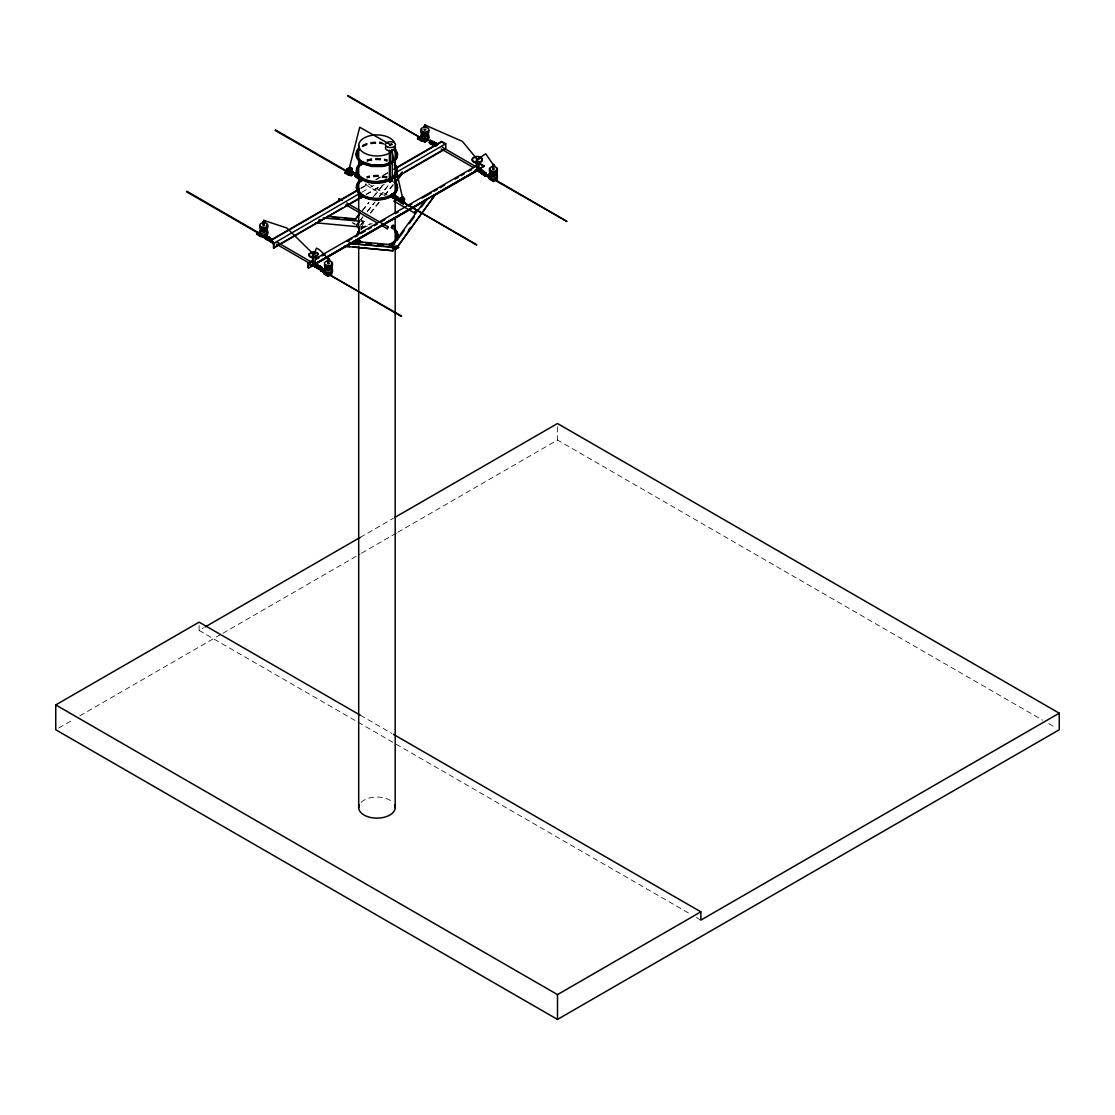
<?xml version="1.0" encoding="UTF-8"?>
<svg xmlns="http://www.w3.org/2000/svg" width="1115" height="1115" viewBox="0 0 1115 1115"><rect width="100%" height="100%" fill="white"/><g stroke="black" fill="none" stroke-linecap="round" stroke-linejoin="round"><path stroke-width="0.75" stroke-dasharray="5 3.75" d="M362.389 146.79L362.027 146.33M365.567 183.877L365.678 184.811L383.407 195.041M361.358 220.003L364.075 221.578C358.5 230.094 362.96 227.808 363.434 221.885L360.995 220.477M366.807 183.989L365.678 184.811M362.25 210.456L368.758 202.359M373.107 196.951L383.964 183.445M362.459 210.763L368.981 202.665M374.403 195.906L384.187 183.738M360.689 219.641L362.849 216.937M367.197 211.529L374.807 202.066M379.142 196.658L388.926 184.505M360.898 219.571L363.072 216.881M367.42 211.474L375.016 202.01M379.365 196.602L389.135 184.449M360.452 225.091L365.873 218.331M370.222 212.923L378.905 202.122M384.341 195.362L393.024 184.56M360.87 225.342L366.305 218.582M370.654 213.174L379.337 202.373M384.773 195.613L393.456 184.797M360.647 228.087L370.473 223.697M361.204 228.31L367.49 224.854M360.647 229.244L367.156 225.676M361.204 229.467L363.337 227.864M393.47 224.394L391.351 225.969L391.407 227.655L387.337 225.857M394.543 230.373L391.295 227.948L391.295 226.777L394.013 224.631M391.351 227.126L393.47 225.551M391.407 227.655L394.013 225.787M362.5 227L363.183 227.544L362.264 227.655M360.884 188.073L368.368 183.752M375.853 179.431L387.811 172.532M360.884 188.574L368.368 184.254M375.853 179.933L387.811 173.02M361.985 192.156L373.943 185.243M366.041 194.289L380.996 185.647M366.473 194.54L384.424 184.17M391.295 227.948L391.783 226.498L394.515 225.3M199.111 625.459L199.111 630.435L203.627 627.815M360.229 537.402L393.358 518.28M58.761 728.011L73.827 719.314M79.862 715.83L221.495 634.059M223 633.195L360.117 554.03M361.622 553.152L396.271 533.151M397.79 532.273L557.5 440.063L1042.678 720.179M364.716 227.251L367.49 226.011M392.87 226.233L393.177 225.648M369.093 224.463L372.298 223.669M360.675 221.272L364.075 221.578M387.198 176.602L376.94 175.041L371.63 175.445A20.767 11.986 0 0 0 366.668 176.644M386.849 176.937L376.94 175.431L371.797 175.835A20.084 11.596 0 0 0 367.002 176.992M387.198 177.759L376.94 176.198L371.63 176.616A20.767 11.986 0 0 0 366.668 177.801M386.849 178.093L376.94 176.588L371.797 176.992A20.084 11.596 0 0 0 367.002 178.149M368.173 183.905L387.379 195M352.465 222.624L355.197 224.199M352.688 222.93L355.114 224.338M1048.699 723.663L1056.24 728.011M360.326 715.231L391.978 733.503M199.111 630.435L690.31 914.021M696.331 917.506L700.861 920.112M395.142 229.021L392.201 226.819L392.201 227.99L395.142 230.178M391.295 226.777L393.456 228.408M557.5 426.822L557.5 440.063M391.895 226.206L391.895 227.362M361.135 802.326A18.244 10.537 0 0 1 392.745 802.326M362.277 146.525A20.614 11.903 0 0 1 387.156 144.629M362.751 146.804A19.931 11.512 0 0 1 386.821 144.978M362.277 145.354A20.614 11.903 0 0 1 382.194 142.274M362.751 145.647A19.931 11.512 0 0 1 382.013 142.664M366.821 161.034A20.697 11.958 0 0 1 387.463 161.006M367.17 161.382A19.986 11.54 0 0 1 387.114 161.368M366.821 159.877A20.697 11.958 0 0 1 387.463 159.849M367.17 160.225A19.986 11.54 0 0 1 387.114 160.212"/><path stroke-width="1.5" d="M476.83 171.166C477.541 169.675 475.91 170.957 477.206 170.442L433.791 195.404M476.412 170.107L478.46 170.497L479.38 168.936L478.572 170.651L479.408 172.003L481.917 170.414M268.701 239.809L267.168 239.098L268.645 236.924L268.158 240.241L270.095 240.924L270.387 237.969L269.063 240.798L271.433 240.087M310.737 264.812L310.374 264.13L310.541 265.272M312.019 264.241L312.033 266.025L310.625 265.133M311.336 265.816L311.071 264.785L311.754 265.788M310.96 264.799C313.44 266.68 309.747 265.231 310.5 264.227M315.656 263.628C311.029 269.189 320.005 264.896 314.193 263.697M430.251 143.654L429.233 142.023L430.418 140.379L429.47 143.11L430.32 140.253M437.47 144.49L437.401 143.528L436.369 145.521M270.792 241.955L273.231 242.568M394.71 180.937A20.614 11.903 0 0 1 391.435 195.306C391.267 197.648 391.518 196.296 393.149 194.498C394.292 198.986 389.693 194.303 394.18 194.986M394.041 197.062C392.048 199.655 389.665 193.689 392.619 194.094M391.365 196.031L391.881 193.982M392.564 197.285L393.093 194.777L392.996 197.271M392.41 193.968L393.776 195.181L392.41 197.299C391.086 198.136 395.045 192.254 395.212 196.797M394.111 181.132A19.931 11.512 0 0 1 388.982 196.017A19.931 11.512 0 0 1 362.751 195.027L360.173 196.881L360.173 198.038L362.821 195.543L366.542 197.188A20.614 11.903 0 0 0 391.435 195.306L391.881 194.261L392.661 195.432M392.41 197.62C395.769 197.899 393.135 192.742 392.703 196.993M392.717 197.62C394.919 199.78 393.762 196.351 393.846 195.139M394.71 195.404C390.027 199.46 399.421 197.968 394.153 195M395.477 199.362C392.731 196.756 393.693 199.627 395.644 197.522C396.55 194.595 392.578 196.602 394.487 198.651M393.971 198.512L396.382 198.414M395.532 199.111C398.808 193.94 393.274 197.411 394.738 198.972M395.407 196.031C393.33 200.979 400.578 198.149 395.7 196.519C394.417 202.289 397.024 193.341 396.606 198.066M395.853 199.264C397.581 200.895 399.226 197.411 397.121 197.034C394.208 198.052 397.344 200.881 397.4 197.021M397.442 197.648C394.543 200.923 397.818 199.125 396.968 196.937M397.665 200.059L396.675 199.39M314.723 266.081C314.012 258.917 319.127 269.189 310.681 264.924M268.06 236.617L266.304 238.694M268.827 237.007C261.802 243.851 274.276 235.697 270.861 241.913M479.004 170.762L479.84 169.201M479.785 171.334L480.983 169.828M400.954 199.39A1.519 0.878 0 0 0 400.41 199.822L400.745 202.094M400.787 201.313L400.843 202.066M401.985 201.258L401.149 200.379L404.578 199.474L403.769 197.508L400.104 197.885L400.229 199.237L401.999 200.296M315.935 263.837C314.082 262.624 315.35 265.328 315.266 263.154M314.026 264.603C315.684 261.621 313.106 268.185 316.813 267.056M355.727 175.808L356.103 174.358L357.427 174.107M356.507 176.379L357.218 173.954M357.288 176.951L358.459 175.348M310.528 266.234L310.305 264.422M314.151 264.645L314.235 263.042M315.071 263.349L315.043 262.234M401.024 200.547L400.243 202.122L403.254 204.017L405.261 202.846L403.254 203.543L398.236 200.658L400.243 199.028L400.355 200.031M392.759 194.958L392.605 194.108M393.567 195.055L392.494 197.034M395.003 196.77C396.41 195.041 391.881 200.505 392.703 195.627A20.614 11.903 0 0 0 395.532 183.013M479.938 172.393L479.492 170.414L481.136 169.494M479.757 172.114L479.798 170.191L480.913 169.675M481.764 173.717C479.185 171.222 484.37 169.062 481.722 172.95C482.502 176.546 486.419 171.808 483.283 171.069M482.865 170.776C478.906 170.86 483.311 176.477 483.757 171.543M481.931 173.104L483.269 171.194M482.711 173.675C483.297 169.633 485.75 174.344 482.335 174.135M482.823 174.372L484.063 171.975L481.917 173.383M484.286 174.832C484.481 170.093 488.049 175.808 483.91 175.292M478.809 170.107L479.06 171.083M479.659 170.149L476.495 170.985M318.137 265.356C316.479 270.332 321.97 264.659 318.779 268.52M319.503 269.091L318.876 267.544L319.921 266.248L320.256 269.858L322.207 267.461L320.507 268.269M358.988 193.885L273.3 243.641L273.496 242.666L273.719 248.074L273.551 242.68L273.719 244.687M278.485 242.722L278.499 242.638M357.399 175.25C357.065 179.208 353.901 174.957 356.911 174.205M356.688 177.438L356.243 175.473L357.999 174.525M356.493 177.174L356.911 174.093M358.542 175.069L356.744 177.466M432.021 144.532L431.268 142.497L432.69 141.382L431.031 144.072L430.557 140.713L429.4 142.344L430.32 143.375L431.073 142.65L431.352 141.103L429.735 142.79L430.474 140.643M437.54 144.239L436.69 143.724L436.188 145.619M315.127 266.861C319.81 258.248 312.353 273.119 315.211 263.53M319.28 265.774L317.831 268.269M320.827 266.903C321.315 269.928 321.413 272.046 319.601 268.032C322.639 263.99 319.894 272.436 317.468 267.907M320.646 268.38L321.97 267.321L320.521 269.816M430.292 140.588L429.679 142.525M431.575 140.825L429.944 142.65M430.209 140.476L429.679 143.264M430.864 143.682C432.843 141.075 434.836 143.013 431.7 144.03C431.561 139.333 431.324 142.19 429.568 143.375M431.965 144.434L433.191 141.884L432.815 144.852M431.561 144.281L432.927 144.016L433.568 141.744L432.954 144.602L435.129 142.525L435.366 144.239M429.986 143.528C435.686 136.978 429.08 149.577 434.683 142.288C432.258 151.556 434.265 135.64 434.223 145.466M436.55 143.096L435.7 145.508M437.442 143.821L436.634 145.647M476.676 170.316L475.52 170.219M477.206 170.957L475.534 170.135L476.342 170.693M394.097 195.404L393.47 197.034L392.313 197.202M317.51 266.095C317.44 261.258 314.305 270.443 318.207 266.973M186.804 191.236L258.443 232.589M356.298 176.783C353.288 175.111 356.675 171.32 355.128 175.849M356.521 176.031C357.762 171.947 355.211 176.379 355.183 176.323M355.086 175.919L359.462 178.107M355.894 174.205C358.793 171.961 352.535 177.132 357.413 176.741M357.344 177.271L358.333 174.916M357.204 175.668L358.013 175.222M358.974 177.87C357.943 177.048 357.943 174.191 358.25 178.581M357.413 177.62L358.333 178.219L357.26 177.856M358.96 176.379C360.479 173.842 356.089 177.898 358.626 177.856M391.909 195.794L391.797 196.825L393.776 197.369M394.194 248.074L394.529 248.812L395.393 248.171M476.69 244.687L404.397 202.944L476.509 245.049M401.344 316.479L329.719 274.889L401.707 316.089M433.512 195.724L433.15 196.644M488.412 174.944L488.161 175.376M271.53 238.68C268.046 239.572 270.694 243.265 272.255 239.46M271.67 241.328L271.767 242.471L273.203 242.596M271.907 241.467L272.325 242.54M436.453 145.312L437.164 143.654M318.207 265.872L317.245 264.826M359.392 188.937L269.635 240.756L273.663 243.572L273.746 242.471M395.24 197.926L395.783 196.24M480.244 168.992L479.924 168.741M271.516 241.119L269.955 241.356L270.387 237.969M272.659 241.816L270.29 241.272M271.726 241.509L272.116 242.429M350.654 170.037C355.587 171.403 344.981 175.557 347.197 171.027M477.164 170.344L475.687 170.107M358.5 176.254L359.462 176.546M480.049 169.145L479.464 171.111L480.203 169.257M481.192 169.675L479.771 171.905M483.882 174.818L484.231 171.766M484.119 175.069C487.408 178.4 482.349 172.727 484.844 172.337C479.854 176.295 484.941 168.616 482.14 173.619M485.304 173.271C485.15 170.567 481.889 174.024 483.868 175.264M273.328 243.418L273.719 242.861M267.614 239.641C270.847 234.331 260.659 242.248 267.168 236.059M271.698 242.011C270.666 238.345 271.279 240.101 268.046 239.655C268.562 236.45 265.022 235.767 267.098 239.46M269.245 240.519C272.241 234.303 266.137 244.255 272.199 239.084M271.391 239.6L271.112 238.763M311.656 265.983L311.42 265.677M310.848 265.384L311.559 264.952M484.509 174.428L484.844 172.546M437.651 144.406L437.317 143.835M397.4 239.335L398.041 236.213L397.275 233.091L394.543 229.216M481.708 170.037L480.732 172.518M483.325 172.393L482.976 173.954M320.075 266.137L320.103 269.189M359.657 177.508L359.601 179.459L357.845 178.163M356.661 234.861L359.546 228.91M356.661 236.018L359.546 230.066M357.344 234.847L358.082 231.878M349.539 167.194L359.741 127.235L390.459 144.643M392.87 195.446L392.94 194.442L391.923 195.32M396.661 197.202L395.616 198.832M359.56 177.898C359.713 180.519 357.971 177.397 359.518 176.63M318.319 266.123L320.172 266.527L319.657 268.158M391.546 178.567C394.752 176.128 372.159 187.222 363.002 178.874L360.354 181.369L360.354 180.212L362.946 178.358C373.33 184.337 397.665 182.776 396.229 167.069M480.091 168.727L480.049 169.313M268.492 237.969L267.948 237.495M268.743 238.122L268.729 237.021M271.516 239.516C269.091 243.906 268.478 236.241 270.485 239.042M313.942 264.98L314.639 263.767M392.452 195.306L392.104 194.205M394.292 198.372C391.504 197.118 396.02 194.052 394.654 196.951M270.722 239.195L270.638 238.122M403.811 199.083A2.662 1.533 0 0 1 404.118 199.362L404.271 200.254A1.519 0.878 0 0 1 403.296 200.812L401.762 200.728A2.662 1.533 0 0 1 400.564 200.031L400.41 199.153A1.519 0.878 0 0 1 400.954 198.707M273.3 243.641L272.882 242.29M273.426 243.474L273.886 242.819M480.021 168.644L480.44 169.09M479.157 171.808L478.92 169.996L480.621 168.518M436.536 144.309L436.118 142.985L435.045 144.462M482.042 171.32C482.377 167.32 478.098 173.466 481.359 172.281M315.433 263.53L314.653 263.962L315.531 264.339M314.026 254.513L316.381 248.185C320.716 248.882 328.939 260.896 328.744 258.75M347.072 169.536L347.197 170.902L349.566 170.985M350.096 167.584C347.838 168.686 349.887 167.696 349.803 167.961M350.096 170.093L348.772 170.442L350.026 169.633M275.391 129.898L347.629 171.515L349.859 171.403A4.265 2.467 0 0 0 351.392 170.511L352.089 168.909L350.654 168.086M481.624 171.153L481.401 170.149L479.561 171.668M270.304 238.289L269.259 240.589M398.836 247.335L350.709 243.614L398.613 247.892L396.104 245.76M349.817 246.708L344.688 246.248L393.024 250.777L393.985 248.283M436.369 144.323L435.909 143.082L435.519 145.661M309.19 254.513L308.897 255.196C311.029 258.067 316.618 257.007 318.026 253.886M317.092 265.914C320.995 264.882 317.315 271.6 316.353 264.311M357.344 174.985L356.73 175.752M483.185 171.445L482.196 173.383M394.264 196.714L394.431 195.557M349.134 171.097L350.18 171.696L350.668 170.623M273.523 242.945L272.896 243.377M436.09 144.56L436.397 143.068M359.532 177.369L359.588 179.571M435.951 144.504L435.881 143.347L435.435 145.382M312.618 260.394L308.13 262.973L308.13 267.948L308.562 263.725L312.214 265.83L311.949 264.952M315.127 263.934L314.514 266.081L315.029 265.607M270.29 239.084L268.492 240.157M316.409 265.928L317.19 264.966M319.991 268.004C322.068 265.119 319.043 270.624 321.664 270.471M316.27 265.83L316.758 264.687L316.813 267.53M356.995 175.431L357.344 174.163M392.703 195.627L393.442 194.888L393.191 197.759M318.416 266.527C316.716 271.67 317.524 260.603 317.371 268.102M339.308 200.17L339.141 198.749L338.444 200.547M429.763 143.5L431.435 140.797M430.975 143.974C433.526 139.25 431.268 143.849 431.756 144.406M432.927 144.016C434.585 138.539 430.195 143.5 434.014 145.438M480.398 169.09L479.492 171.348L480.412 169.41M479.199 171.849L480.844 171.417L481.095 169.466M482.474 172.156L481.053 173.076L482.642 172.24M482.516 171.236L481.234 171.654L481.903 173.689L483.52 171.975L481.75 171.236L481.889 173.466M482.92 174.191L484.927 172.616M484.286 174.623L485.415 174.721L485.805 172.909M311.266 265.175L312.256 265.175M484.495 175.348C488.147 172.532 482.279 173.006 485.276 175.835M315.28 265.746C314.458 265.649 318.137 263.474 315.197 266.443M318.026 268.478L321.204 266.792L320.995 269.705M320.646 268.84C324.2 266.82 317.245 271.029 321.064 267.043M392.215 245.467L425.888 199.501M396.968 240.408L404.118 230.666M409.219 223.697L414.32 216.742M421.456 206.986L425.54 201.411M408.341 230.317L410.376 227.53M395.532 249.481L435.073 194.902L395.532 249.481L391.198 246.861M354.807 175.71C356.075 172.532 354.305 173.41 354.946 176.045M359.281 179.32C359.197 176.337 358.333 174.874 358.445 177.926M359.002 176.491C359.769 174.874 357.037 180.156 359.741 178.442M359.49 176.393L358.64 178.163L359.406 179.055M347.476 170.024L347.058 171.752L347.462 171.097M271.962 240.241L272.687 239.6M354.64 219.92L360.075 213.16M357.023 217.523L359.197 214.819M359.811 220.923L356.549 224.979L358.277 227.794M395.198 181.856L402.18 173.383L402.18 171.947L401.121 173.062L401.818 173.703M395.63 182.107L402.153 173.996M360.842 196.282L361.107 197.007L360.772 196.059M394.18 198.637L395.992 197.244L395.281 195.724M397.999 197.662C396.675 200.282 397.595 200.101 398.18 197.467C394.696 195.919 398.194 202.373 396.829 200.143M397.679 199.613L397.832 197.202L396.299 199.864L397.679 199.613L396.048 199.697M401.985 197.285C402.348 197.118 402.487 197.146 402.78 197.341M404.578 198.804L401.985 199.906M356.619 175.626L357.804 174.4M316.075 266.095L314.611 266.192M317.622 266.987C316.172 267.753 316.326 260.743 315.183 266.624M317.859 267.126L316.939 267.753M394.975 196.31L394.473 197.829L395.337 198.261M349.385 243.641L349.204 245.258L350.194 243.558M394.153 195.613L393.483 197.453M395.212 195.906L394.264 197.899M396.438 196.756L396.048 199.543M264.534 220.84C258.931 224.714 269.133 221.286 263.098 221.676L263.098 222.498L264.534 222.498M263.098 228.045L264.074 229.021L264.534 228.045M263.098 231.363L264.074 232.338L264.534 231.363M347.462 171.752C344.716 175.125 353.734 173.703 351.671 170.93M425.609 125.368C420.007 129.242 430.209 125.814 424.174 126.19L424.174 127.026L425.609 127.026M424.174 129.256C422.961 130.971 427.561 129.953 425.15 129.103M425.86 133.131L423.909 133.131M424.174 135.877C422.961 137.591 427.561 136.574 425.15 135.723M329.218 259.028C323.615 262.903 333.817 259.474 327.782 259.865L327.782 260.687L329.218 260.687M494.14 164.741C488.537 168.616 498.739 165.173 492.705 165.564L492.705 166.386L494.14 166.386M267.712 237.356L269.314 237.634M430.683 142.985L429.972 143.236M430.947 143.11L430.209 143.445L431.129 143.807M431.324 141.187C427.951 148.365 437.122 136.81 430.404 143.584M431.937 143.556L430.752 143.96M433.93 144.462L433.01 144.978M315.935 266.123L314.89 266.722M317.956 267.293C315.921 269.579 313.998 264.269 316.59 264.45M318.625 267.67L317.58 268.269M318.862 267.809L317.329 268.158M319.517 268.185L318.472 268.785M321.301 269.231L320.256 269.816M321.552 269.356L320.758 269.955M480.049 170.846L479.255 170.957M480.621 171.264L479.478 171.919M480.844 171.417L479.687 172.072M482.405 172.574L480.76 172.992M482.99 172.992L482.307 174.107M483.199 173.146L482.042 173.801M483.771 173.564L482.614 174.219M483.422 174.219L483.98 173.717M485.346 174.707L484.189 175.376L483.339 174.484M485.555 174.86L484.119 175.445M268.227 238.596C265.384 241.411 267.098 234.847 267.6 237.411C266.513 239.697 264.269 237.704 265.928 236.046C264.994 236.91 267.948 234.54 265.454 238.554M272.729 241.384L271.043 242.067M484.9 173.536L485.722 173.187M268.116 238.512L266.248 238.54L267.753 236.673M269.259 239.223L267.921 240.087M485.847 172.95L484.189 174.553L483.046 174.316M319.28 266.011C315.712 266.346 319.838 269.746 319.029 265.872M319.447 268.394L318.569 268.52M351.81 169.689C345.093 172.992 352.633 171.766 348.772 171.097M391.909 196.142L391.435 196.463A20.614 11.903 0 0 1 366.542 198.358L362.821 196.7L360.73 198.275M394.25 197.494L392.926 197.899M392.996 196.923L391.909 197.23M395.031 199.028L396.118 198.721M400.494 201.258C399.142 203.418 406.097 203.822 404.174 201.202M320.312 266.276L318.806 267.112L319.489 268.603M480.732 172.964L481.15 172.128M484.495 174.567L482.683 174.261M314.277 261.76L314.277 261.537A2.969 1.714 -60 0 0 313.775 261.83L313.775 262.053A2.969 1.714 -60 0 0 314.277 261.76M394.738 147.849L397.567 153.828L396.884 156.922A20.474 11.819 0 0 1 382.306 165.341L371.574 165.313L362.821 162.442L362.821 163.598L360.73 165.173L360.187 163.766L362.751 161.912L371.755 164.922L382.111 164.95A19.791 11.429 0 0 0 396.215 156.825L396.16 150.832L394.139 148.044M360.73 165.173L360.73 164.017L362.821 162.442M360.187 164.936L362.751 163.069L366.919 164.922L375.211 166.358M360.173 198.038L362.751 196.184A19.931 11.512 0 0 0 388.982 197.174A19.931 11.512 0 0 0 394.111 182.289M360.354 181.369L362.946 179.515L371.713 182.386L381.915 182.289M360.884 181.606L363.002 180.031L363.002 178.874M391.295 178.372C396.606 175.919 399.797 168.616 394.919 164.142M267.893 236.715L267.196 238.331L265.565 238.387M265.398 238.61L266.36 239.112M272.436 239.237L271.279 239.098L272.004 239.321M271.739 239.098C272.59 238.234 267.753 242.108 271.405 241.481M271.433 242.053L270.973 241.732M478.628 169.982L477.819 170.065M390.403 244.715L391.281 244.784M309.761 253.844L311.615 252.771M392.006 196.951L392.787 196.797M393.567 197.244L392.982 197.634L394.306 195.529M394.348 197.703L393.47 198.136M395.909 198.595L394.863 198.693M396.689 199.041L396.104 199.432L397.47 199.501M356.661 174.776L357.357 174.511M268.158 239.028L266.29 239.167M356.354 175.835L355.783 176.351L357.065 176.714M268.088 238.889L267.196 239.223M272.59 241.676L271.753 241.816M348.884 168.072L349.999 167.111M351.56 174.511L348.521 174.985L345.051 173.062L347.713 170.693M345.051 173.062L347.713 171.529M263.739 221.3L263.739 220.394L286.876 228.004L313.454 254.178M263.098 222.498L264.534 221.676M353.636 172.686L351.253 174.888L348.061 173.146L348.061 174.79M355.058 172.574L351.072 175.71L355.058 173.41L351.587 170.651M417.651 137.981L421.247 135.918L417.651 138.804L417.651 137.981L424.829 142.121L428.411 140.058L428.411 139.222L424.829 141.298L421.247 139.222A2.537 1.463 0 0 1 420.843 137.452M263.809 236.324A2.537 1.463 0 0 1 260.227 236.324L256.645 234.248L260.227 231.363L260.227 232.185A4.056 2.341 0 0 0 263.809 235.767A4.056 2.341 0 0 0 267.321 232.254M256.645 234.248L259.028 232.868M258.109 234.262L260.255 232.199M256.645 233.425L263.809 237.565L267.391 235.488L267.391 234.666L263.809 236.742L258.109 233.439M393.804 169.076L441.665 141.438L445.749 143.793L445.749 148.755L394.891 178.121M269.635 241.258L359.392 189.438M395.295 168.7L441.665 141.926L445.317 144.044M394.891 173.16L445.749 143.793M273.3 247.837L342.11 208.101M345.093 206.373L358.556 198.609M395.964 177.006L401.944 173.564M404.94 171.835L442.334 150.246M273.719 248.074L358.988 198.846M389.386 150.232L389.386 181.675L390.111 182.093L392.257 180.853L392.257 149.396M398.236 200.658L400.355 199.557M312.953 255.126L315.113 253.886L312.381 254.805L312.953 255.865M476.872 160.379L479.018 159.124L476.147 159.961L476.872 161.173M315.615 258.666L480.161 163.654L484.245 166.024L312.214 265.83M308.562 263.725L311.559 261.997M316.047 259.405L319.029 257.676M322.026 255.948L325.009 254.22M347.448 241.272L351.936 238.68M354.932 236.951L357.929 235.223M360.912 233.495L365.399 230.903M368.396 229.174L371.393 227.446M374.375 225.718L377.372 223.99M381.86 221.411L384.856 219.683M395.323 213.634L398.32 211.906M408.787 205.857L411.783 204.129M422.25 198.08L431.226 192.909M434.223 191.181L437.205 189.452M440.202 187.724L444.69 185.132M455.157 179.083L458.154 177.355M461.136 175.626L464.133 173.898M468.621 171.306L471.617 169.592M312.381 256.994L312.953 263.154L315.113 261.9L315.113 256.074M476.147 162.344L476.872 169.118L479.018 167.877L479.018 161.522M475.171 170.916L476.83 170.079M484.245 166.024L312.214 265.342L312.214 266.151M314.109 264.492L347.03 245.495M354.5 241.174L381.428 225.62M385.915 223.028L408.355 210.08M411.351 208.352L426.306 199.71M308.562 268.199L350.445 244.004M353.441 242.29L426.738 199.961M432.718 196.505L479.088 169.731M493.276 164.323L493.569 165.424L493.666 164.463M327.782 260.687L329.218 259.865M492.705 166.386L494.14 165.564M324.158 272.534A2.537 1.463 0 0 0 324.563 274.304L328.144 276.367L331.726 274.304L331.726 273.482L328.144 275.544L320.967 270.583L324.563 268.506L322.43 270.597L325.273 273.063M489.178 177.968A2.537 1.463 0 0 0 489.833 179.39L493.415 181.452L496.997 179.39L496.997 178.553L493.415 180.63L486.252 175.668L489.833 173.592L487.715 175.682L490.558 177.313M320.967 271.405L323.364 270.025M320.967 270.583L328.117 274.708L330.263 273.468M394.863 517.402L557.5 423.519L1059.25 713.196L1059.25 729.754L557.5 1019.431L55.75 729.754L55.75 704.917L199.111 622.156L360.326 715.231M205.132 626.951L360.229 537.402M55.75 704.917L557.5 994.608L700.861 911.833L700.861 920.112L1059.25 713.196M395.616 196.156L394.334 197.048L394.752 198.651M396.884 196.979L396.034 198.735M397.484 196.923L395.825 197.439L396.257 199.808M395.254 198.777L396.341 199.028L397.219 197.202M435.449 142.915L434.808 145.312M394.055 197.926L393.191 198.066M483.799 171.822L483.088 174.233M424.174 126.19L425.86 125.633M425.86 126.455L424.522 127.138L424.522 126.316M264.06 220.575L263.962 221.523L263.739 220.394M263.098 221.676L264.799 221.105M264.799 221.941L263.447 222.61L263.447 221.787M492.705 165.564L494.405 164.992M494.405 165.828L493.053 166.511L493.053 165.675M327.782 259.865L329.483 259.293M329.483 260.116L328.131 260.798L328.131 259.976M401.985 196.951L402.863 196.686M435.561 142.65L434.641 145.521M480.258 172.504L481.039 172.267L479.98 172.421M388.076 180.491C394.306 178.902 400.034 170.902 394.334 165.494M359.128 196.198L359.546 197.676L359.128 196.198L361.859 194.986L361.859 196.142M359.546 196.519L362.277 195.306L362.277 196.463M359.128 163.083L361.859 161.884L361.859 163.041L359.128 164.253L359.128 163.083L359.546 164.56L362.277 163.347L362.277 162.191L359.546 163.403M359.309 179.543L362.459 178.637L362.459 179.794L359.727 181.006L359.309 179.543L362.041 178.33L362.041 179.487M491.116 175.362L491.367 176.435L492.509 175.571M483.701 174.776L484.551 174.135L483.408 174.79L481.68 173.313M319.671 269.036C318.514 269.328 320.256 263.879 318.709 268.924M321.914 270.109L320.883 269.816M348.019 95.569L419.798 137.312L347.81 96.113M347.197 171.32L347.629 172.156L349.859 172.044A4.265 2.467 0 0 0 351.392 171.166L351.769 170.135M495.227 179.738L566.991 221.481L495.018 180.282M322.695 270.401L323.043 269.509L322.542 270.387M401.024 199.864L400.564 200.714A2.662 1.533 0 0 0 401.762 201.397L403.296 201.494A1.519 0.878 0 0 0 404.271 200.923L404.118 200.045M347.992 168.783L349.302 168.254M433.024 144.602L433.916 142.176L433.958 145.34M356.298 176.156L354.932 176.156M268.45 239.474L267.586 239.6M329.218 267.056L327.782 267.056M483.617 174.944L484.9 176.017M383.504 181.898L386.696 181.104M397.33 197.411L398.111 197.606M262.527 235.795L261.509 235.795M315.782 267.238L316.019 267.377M316.674 267.753L317.719 267.154L316.576 267.391M392.368 194.052L391.003 195.125L391.574 197.118M318.249 265.44L317.44 267.53M478.948 169.396L477.694 169.424M402.696 202.373L401.498 202.386M394.306 198.303L395.658 196.31M397.874 200.184L396.606 199.055L397.344 197.132M433.735 145.312L434.446 145.368M272.882 242.526L272.088 242.387M312.771 252.436L316.172 252.478M357.037 177.536L356.466 176.839M481.067 172.504L478.837 170.93M484.272 175.111L485.624 173.118M435.254 145.535L435.185 142.79L434.543 145.187M349.706 174.247L347.573 173.383M402.71 197.801L400.104 198.554L401.971 199.557M327.671 216.324L356.591 218.916M332.549 217.341L339.364 217.941M344.465 218.401L352.967 219.167M323.238 217.927L358.974 221.118M315.559 222.763L360.229 226.972M353.678 241.314L394.738 244.979M353.887 242.108L359.03 242.568M365.873 243.181L371.002 243.641M377.846 244.255L382.975 244.715M353.232 247L393.024 250.777M434.376 145.41L433.554 144.741M270.792 241.453L271.461 239.042M484.272 171.794L482.809 172.351L482.767 174.065M394.083 198.247L395.072 198.818M358.291 178.595L359.532 178.288L358.194 178.191M480.551 172.393L479.631 171.501M414.418 212.951L415.435 211.195L414.418 212.951L393.748 201.021M339.308 198.735L342.417 200.491M388.201 226.93L387.184 228.687L388.201 226.93L346.849 203.042M319.991 269.286C323.434 270.123 320.702 265.008 320.799 269.872M269.551 237.788L268.227 238.889L268.52 240.199M271.349 238.903L270.067 239.558L270.318 241.314M269.496 237.411C265.746 241.523 269.928 237.091 269.942 237.983M351.587 171.487L352.535 172.254M363.002 180.031C373.818 187.794 405.637 181.285 394.334 164.337M362.821 163.598L371.574 166.47L382.306 166.497A20.474 11.819 0 0 0 396.884 158.079L397.567 154.985L395.435 149.968M319.698 269.175L319.099 268.771M425.136 125.995L424.815 124.908L462.404 141.396L477.234 159.333M493.666 165.368L485.68 153.745L477.582 159.543M480.593 164.407L484.245 166.511M442.279 147.236L476.007 166.72M441.261 148.992L473.527 167.626M486.252 175.668L489.833 177.731A2.537 1.463 0 0 0 490.976 178.107M417.651 138.804L421.247 140.88A2.537 1.463 0 0 0 424.299 141.117M391.546 180.435L392.257 180.853M402.306 196.77L391.63 149.703M351.253 171.306L355.058 173.41M401.135 201.411L399.156 200.714M398.236 200.184L401.135 201.871M275.182 130.427L346.821 171.78M345.051 172.226L351.072 175.71M345.831 204.798L376.842 222.707M381.274 225.272L387.184 228.687M393.623 249.565L391.867 247.377M346.835 240.701L350.918 243.056M328.744 259.67L328.646 258.805M277.412 242.415L311.155 261.9M186.47 191.738L258.15 233.119M276.409 244.171L310.137 263.656M269.635 240.756L273.802 243.279M308.13 262.973L312.437 265.551M393.483 734.367L700.861 911.833M270.987 241.481L271.043 242.108M357.72 178.191L356.591 176.672M403.769 200.226C406.404 202.289 401.093 203.264 400.229 201.271M481.123 169.828L479.868 170.205L479.84 171.654M480.69 172.588L482.196 172.421L480.523 172.365L480.955 170.093L480.523 172.365M361.859 161.884L358.988 159.724A20.614 11.903 0 0 1 358.988 147.821M361.859 163.041L358.988 160.894A20.614 11.903 0 0 1 358.166 149.898M362.041 178.33L359.183 176.17A20.697 11.958 0 0 1 359.253 164.253M361.093 178.762L359.183 177.327A20.697 11.958 0 0 1 358.417 166.33M359.03 192.853L361.859 194.986M362.751 196.184C358.682 193.731 354.904 188.769 357.051 183.863A20.767 11.986 0 0 1 359.114 181.006M360.912 195.432C357.427 193.369 355.295 188.909 357.051 185.034A20.767 11.986 0 0 1 358.291 183.083M359.866 240.561L361.929 242.122M359.267 240.756L361.135 242.178M317.036 252.84L317.998 253.941M431.561 141.173L430.599 141.466L430.571 143.375M318.611 268.562C319.211 265.565 316.73 262.931 316.409 267.224M267.502 236.519C269.05 236.603 265.551 236.631 266.276 238.847M395.142 229.021L397.275 231.934L398.041 235.056L397.4 238.178A20.279 11.708 0 0 1 389.33 244.868M394.543 230.373L397.344 236.213L396.717 239.223A19.596 11.317 0 0 1 394.752 242.025M394.139 149.201L396.87 154.985L396.215 157.982A19.791 11.429 0 0 1 382.124 166.121M357.943 238.972L359.866 241.718M357.288 239.084L359.267 241.927M481.708 170.247L481.973 171.055L481.973 170.247M265.663 238.359L265.969 236.631L267.029 236.464M435.407 142.622L434.892 144.476L435.268 142.859M396.606 232.031L396.717 238.066A19.596 11.317 0 0 1 388.926 244.547M357.664 191.055L357.706 185.132A20.084 11.596 0 0 1 359.713 182.358M433.707 144.602L434.46 142.455L434.265 145.089M557.5 994.608L557.5 1019.431M494.405 172.198L493.68 172.923L492.44 172.198M494.405 175.515L493.68 176.226L492.44 175.515M493.401 179.78L493.415 181.452M489.833 177.731L489.833 179.39M476.872 162.762L476.872 169.118M424.801 140.448L424.829 142.121M421.958 140.462L421.958 138.804A1.519 0.878 0 0 1 421.721 137.744M421.247 139.222L421.247 140.88M400.745 201.634L400.745 202.568M395.184 147.194L395.184 213.23M395.184 218.442L395.184 241.035M395.184 249.718L395.184 807.595M390.111 150.65L390.111 182.093M362.946 179.515L362.946 178.358A19.986 11.54 0 0 1 359.852 164.449M362.821 196.7L362.751 195.027L357.664 189.898L357.706 183.975A20.084 11.596 0 0 1 359.713 181.201M359.727 179.85L359.727 181.006M358.696 145.452L358.696 234.08M358.696 246.248L358.696 807.595M352.047 170.846L352.047 172.504M328.117 274.708L328.144 276.367M324.563 274.304L324.563 272.645A2.537 1.463 0 0 0 327.002 273.022M312.953 257.314L312.953 263.154M265.941 235.474L265.941 234.652L263.795 235.892L263.809 237.565M260.227 236.324L260.227 234.666A2.537 1.463 0 0 1 260.227 232.603M394.571 804.863A18.244 10.537 0 0 1 376.94 818.131A18.244 10.537 0 0 1 359.323 804.863M389.846 152.894A18.244 10.537 0 0 1 361.999 151.487A18.244 10.537 0 0 1 369.232 135.905A18.244 10.537 0 0 1 394.571 142.72M395.365 242.22A20.279 11.708 0 0 1 392.09 244.701M480.816 158.065A5.073 2.927 0 0 1 480.816 162.205A5.073 2.927 0 0 1 473.638 162.205A5.073 2.927 0 0 1 473.638 158.065M474.697 157.605A5.073 2.927 0 0 1 475.91 157.313M478.544 157.313A5.073 2.927 0 0 1 479.757 157.605M427.756 131.709A3.624 2.091 0 0 1 427.338 134.525A3.624 2.091 0 0 1 422.446 134.525A3.624 2.091 0 0 1 422.014 131.709M428.801 137.34A4.056 2.341 0 0 1 424.885 140.295A4.056 2.341 0 0 1 420.968 137.34M421.372 136.783A4.056 2.341 0 0 1 422.014 136.295M427.756 136.295A4.056 2.341 0 0 1 428.397 136.783M427.756 134.636A4.056 2.341 0 0 1 427.756 137.953A4.056 2.341 0 0 1 422.014 137.953A4.056 2.341 0 0 1 422.014 134.636M427.756 133.368A3.624 2.091 0 0 1 427.338 136.183A3.624 2.091 0 0 1 422.446 136.183A3.624 2.091 0 0 1 422.014 133.368M425.93 127.403A4.056 2.341 0 0 1 428.202 131.013A4.056 2.341 0 0 1 421.568 131.013A4.056 2.341 0 0 1 423.839 127.403M428.801 130.72A4.056 2.341 0 0 1 423.839 133.591A4.056 2.341 0 0 1 422.014 129.675M267.154 227.655A3.624 2.091 0 0 1 265.481 230.317A3.624 2.091 0 0 1 260.757 229.579A3.624 2.091 0 0 1 261.607 226.805M266.68 230.108A4.056 2.341 0 0 1 266.68 233.425A4.056 2.341 0 0 1 260.952 233.425A4.056 2.341 0 0 1 260.952 230.108M267.154 229.314A3.624 2.091 0 0 1 263.809 232.199A3.624 2.091 0 0 1 260.464 229.314M266.68 225.146A4.056 2.341 0 0 1 264.868 229.063A4.056 2.341 0 0 1 259.893 226.192M331.838 265.844A3.624 2.091 0 0 1 328.493 268.743A3.624 2.091 0 0 1 325.148 265.844M332.005 270.443A4.056 2.341 0 0 1 328.493 273.956A4.056 2.341 0 0 1 324.981 270.443M331.364 268.297A4.056 2.341 0 0 1 331.364 271.614A4.056 2.341 0 0 1 325.636 271.614A4.056 2.341 0 0 1 325.636 268.297M331.838 267.502A3.624 2.091 0 0 1 328.967 270.374A3.624 2.091 0 0 1 324.911 268.032M331.364 263.335A4.056 2.341 0 0 1 329.552 267.252A4.056 2.341 0 0 1 324.577 264.38M496.286 171.083A3.624 2.091 0 0 1 495.868 173.898A3.624 2.091 0 0 1 490.976 173.898A3.624 2.091 0 0 1 490.544 171.083M496.928 176.142A4.056 2.341 0 0 1 494.976 179.473A4.056 2.341 0 0 1 489.499 177.926M496.928 174.498A4.056 2.341 0 0 1 493.415 177.996A4.056 2.341 0 0 1 489.903 174.498M496.76 173.201A3.624 2.091 0 0 1 493.415 176.1A3.624 2.091 0 0 1 490.07 173.201M496.286 169.034A4.056 2.341 0 0 1 496.286 172.351A4.056 2.341 0 0 1 490.558 172.351A4.056 2.341 0 0 1 490.558 169.034M423.031 140.476A2.537 1.463 0 0 1 420.843 138.288M262.68 235.878A2.537 1.463 0 0 1 259.823 235.195A2.537 1.463 0 0 1 260.227 233.425M260.952 234.248A1.519 0.878 0 0 1 260.506 233.634M263.098 235.906A1.519 0.878 0 0 1 260.952 235.906M327.615 273.705A2.537 1.463 0 0 1 324.8 273.607A2.537 1.463 0 0 1 323.894 272.06M325.956 273.287A1.519 0.878 0 0 1 324.883 272.673M325.273 273.886A1.519 0.878 0 0 1 325.036 272.827M490.976 178.944A2.537 1.463 0 0 1 489.178 177.898M395.365 147.194A5.073 2.927 0 0 1 389.804 150.859A5.073 2.927 0 0 1 386.069 146.497M361.581 162.33A19.931 11.512 0 0 1 359.588 149.187M362.751 161.912A19.931 11.512 0 0 1 359.588 148.03M359.824 177.118A19.986 11.54 0 0 1 359.852 165.605M360.953 163.71L360.953 163.71M361.135 180.142L361.149 180.072M318.834 220.533C319.977 223.014 320.688 217.174 318.834 220.533M392.132 179.125L393.051 178.456L392.132 179.125M426.251 140.783L426.906 140.309L426.251 140.783M352.647 174.275L353.385 173.759L352.688 174.163M347.072 168.881L348.228 170.497L350.877 169.801L352.089 168.267L349.302 167.598L347.072 168.881M348.842 168.95L350.096 168.783L348.842 168.95M477.457 167.947L478.446 167.403L477.513 167.877M478.893 168.769L479.882 168.24L478.893 168.769M314.695 262.708L314.932 262.722A2.969 1.714 -60 0 0 315.433 262.429L315.308 262.262A3.024 1.742 -60 0 0 314.932 262.499L314.695 262.708M309.19 253.788L308.925 255.879C311.001 259.14 318.583 257.551 317.998 253.217L313.97 251.544L309.19 253.788M401.902 198.094L402.905 198.456L401.902 198.094M263.098 224.728C262.624 227.195 266.75 224.017 263.098 224.728M327.782 262.917C327.308 265.384 331.434 262.206 327.782 262.917M327.782 269.537C327.308 272.004 331.434 268.827 327.782 269.537M492.705 168.63C492.231 171.083 496.356 167.919 492.705 168.63M391.546 144.016L389.386 145.271L392.257 144.434L391.546 144.016M404.341 202.317L403.128 203.488L404.341 202.317M425.136 125.089L425.024 126.051L425.136 125.089M394.947 225.62L394.947 226.777L394.947 225.62M394.571 177.578L394.571 178.735L394.571 177.578M394.877 160.825L394.877 161.982L394.877 160.825M474.697 161.87A5.073 2.927 0 0 0 482.293 159.333A5.073 2.927 0 0 0 474.697 156.811A5.073 2.927 0 0 0 474.697 161.87M260.952 226.805A4.056 2.341 0 0 0 267.725 225.76A4.056 2.341 0 0 0 262.764 222.888A4.056 2.341 0 0 0 260.952 226.805M325.636 264.994A4.056 2.341 0 0 0 332.409 263.948A4.056 2.341 0 0 0 327.448 261.077A4.056 2.341 0 0 0 325.636 264.994M490.558 170.693A4.056 2.341 0 0 0 497.332 169.647A4.056 2.341 0 0 0 492.37 166.776A4.056 2.341 0 0 0 490.558 170.693M387.936 147.18A5.073 2.927 0 0 0 395.532 144.643A5.073 2.927 0 0 0 387.936 142.107A5.073 2.927 0 0 0 387.936 147.18"/></g></svg>
